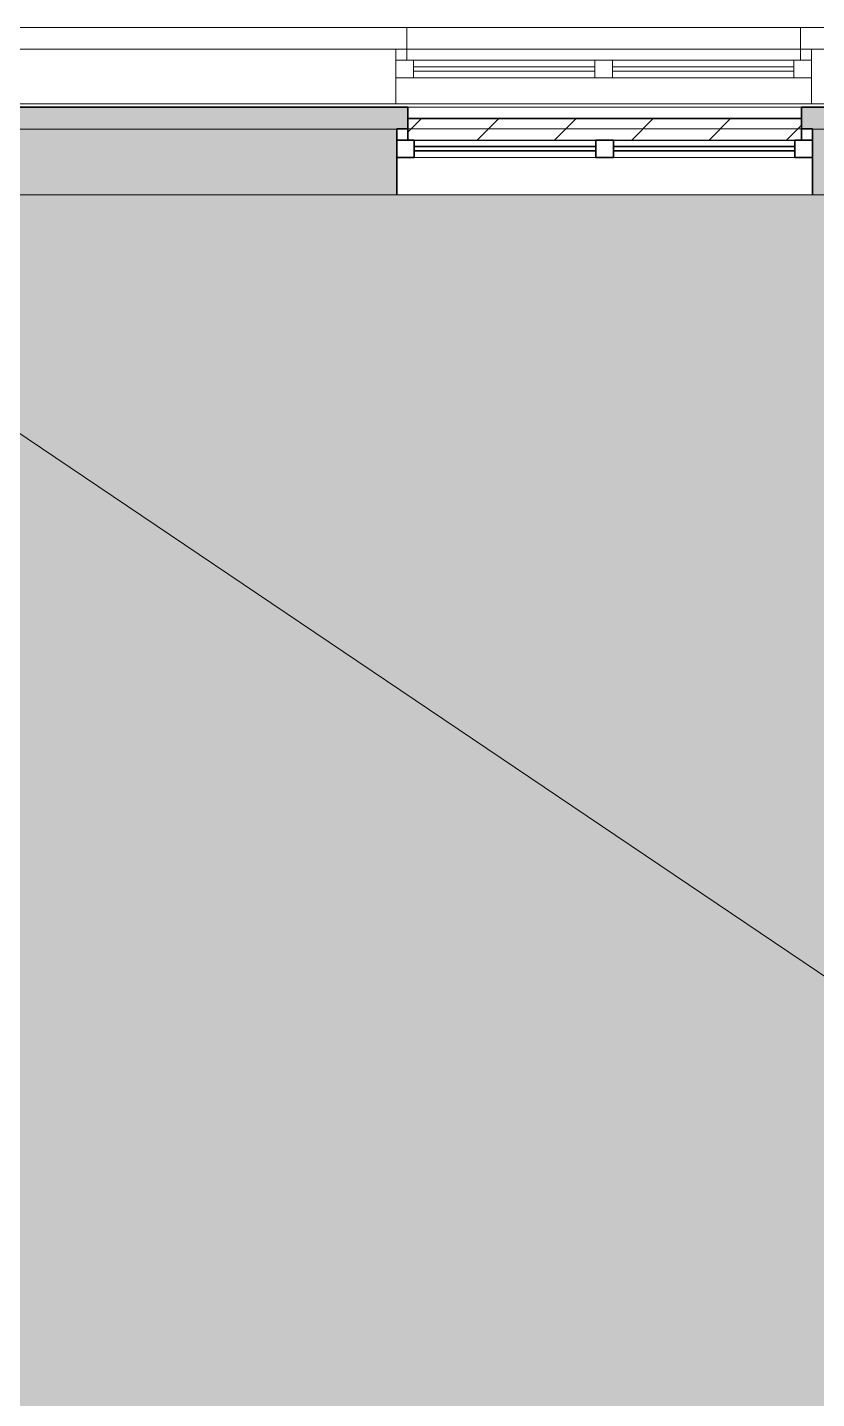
# Model space of a CAD drawing. Header units: millimetres. Extents: x 46521 to 257780, y -45352 to 20466.
# Drawn here: x 67757 to 71366, y 1595 to 7864 of the extents above; entities that cross this region are included whole.
import ezdxf

# ---------------------------------------------------------------- set-up
doc = ezdxf.new("R2010")
doc.units = ezdxf.units.MM
for name, color, linetype, lineweight in [('A-DETL-GENF', 92, 'Continuous', 13), ('A-DETL-THIN', 151, 'Continuous', 13), ('A-GENM', 13, 'Continuous', 13), ('A-GLAZ', 151, 'Continuous', 13), ('A-WALL', 113, 'Continuous', 13), ('A-WALL-PATT', 111, 'Continuous', 35), ('Q-SPCQ', 91, 'Continuous', 13)]:
    doc.layers.add(name, color=color, linetype=linetype, lineweight=lineweight)
pattern_1 = [(45, (0, 0), (-179.6051, 179.6051), []), (45, (71.84, -7e-14), (-179.6051, 179.6051), []), (45, (215.53, -2e-13), (-107.7631, 251.4472), [101.6, -50.8, 1.676, -49.124])]

# ---------------------------------------------------------------- blocks, each defined once
blk = doc.blocks.new('OKNO_2k_ - OKNO_2k_1900x1400-1963744-2NP_DEMOLICE B')
at = {"layer": 'A-GLAZ', "color": 254}
for p, q in [((-950, 126), (950, 126)), ((-900, 126), (-950, 126)), ((-950, 125), (-950, 126)), ((-950, 126), (-950, 125)), ((-900, 126), (-900, 125)), ((-900, 125), (-900, 126)), ((900, 126), (-900, 126)), ((900, 126), (-900, 126)), ((950, 126), (900, 126)), ((900, 125), (900, 126)), ((900, 125), (900, 126)), ((950, 126), (950, 125)), ((950, 126), (950, 125)), ((-950, 75), (-950, 124.9)), ((-950, 124.9), (-950, 75)), ((-950, 75), (-900, 75)), ((950, 75), (-950, 75)), ((-950, 75), (-950, -5)), ((-900, 75), (-950, 75)), ((-950, 75), (950, 75)), ((-950, -5), (-950, 75)), ((-900, 124.9), (-900, 75)), ((-900, 75), (-900, 124.9)), ((-900, 75), (900, 75)), ((-870, 75), (-900, 75)), ((-870, 75), (-40, 75)), ((870, 75), (-870, 75)), ((-870, 45), (-870, 75)), ((-870, 75), (-870, -5)), ((-40, 45), (-40, 75)), ((-40, 75), (40, 75)), ((-40, -5), (-40, 75)), ((40, 75), (870, 75)), ((40, 75), (40, 45)), ((40, 75), (40, -5)), ((900, 75), (870, 75)), ((870, 45), (870, 75)), ((870, -5), (870, 75)), ((900, 75), (900, 124.9)), ((900, 75), (900, 124.9)), ((900, 75), (950, 75)), ((950, 75), (900, 75)), ((950, 124.9), (950, 75)), ((950, 124.9), (950, 75)), ((950, 75), (950, -5)), ((950, 75), (950, -5)), ((-870, 25), (-870, 45)), ((-870, 25), (-870, 45)), ((-870, 45), (-870, 25)), ((-870, 45), (-40, 45)), ((-870, 45), (-40, 45)), ((-870, -5), (-870, 25)), ((-40, 25), (-870, 25)), ((-870, 25), (-40, 25)), ((-40, 45), (-40, 25)), ((-40, -5), (-40, 25)), ((40, 25), (40, 45)), ((40, 45), (870, 45)), ((40, 45), (870, 45)), ((40, 25), (40, -5)), ((40, 25), (870, 25)), ((870, 25), (40, 25)), ((870, 25), (870, 45)), ((870, 45), (870, 25)), ((870, 45), (870, 25)), ((870, -5), (870, 25)), ((-870, -5), (-950, -5)), ((950, -5), (-950, -5)), ((-40, -5), (-870, -5)), ((-40, -5), (-870, -5)), ((-870, -5), (870, -5)), ((40, -5), (-40, -5)), ((40, -5), (-40, -5)), ((40, -5), (-40, -5)), ((870, -5), (40, -5)), ((870, -5), (40, -5)), ((950, -5), (870, -5))]:
    blk.add_line(p, q, dxfattribs=at)
at = {"layer": 'A-GLAZ', "color": 10}
for p, q in [((900, 126), (-900, 126)), ((-900, 75), (-870, 75)), ((-870, 75), (-900, 75)), ((-870, 75), (-40, 75)), ((-40, 75), (-870, 75)), ((-40, 75), (-870, 75)), ((-40, 75), (40, 75)), ((40, 75), (-40, 75)), ((-40, 75), (40, 75)), ((40, 75), (-40, 75)), ((-40, 75), (40, 75)), ((40, 75), (870, 75)), ((870, 75), (40, 75)), ((870, 75), (40, 75)), ((870, 75), (900, 75)), ((900, 75), (870, 75)), ((-40, 25), (-40, 45)), ((-40, 25), (-40, 45)), ((40, 45), (40, 25)), ((40, 45), (40, 25)), ((40, -5), (-40, -5))]:
    blk.add_line(p, q, dxfattribs=at)
blk = doc.blocks.new('OKNO_2k_ - OKNO_2k_1900x1400-V46-2NP_DEMOLICE B')
at = {"layer": 'A-GLAZ'}
h = blk.add_hatch(dxfattribs=at)
h.set_pattern_fill('FP_84', style=0, pattern_type=2)
h.set_pattern_definition([(0, (-70396.38, -7199.275), (75, 43.3), [50, -100]), (60, (-70346.38, -7199.275), (0.0011, 86.601905), [50, -100]), (300, (-70346.38, -7199.275), (74.9989, -43.301905), [50, -100])])
h.paths.add_polyline_path([(950, 150), (900, 200), (900, 150)])
h.paths.add_polyline_path([(950, 150), (900, 200), (900, 150)])
h.paths.add_polyline_path([(-950, 150), (-900, 150), (-900, 200), (-924.8, 175.2)])
h.paths.add_polyline_path([(-950, 150), (-900, 150), (-900, 200), (-924.8, 175.2)])
at = {"layer": 'A-GLAZ', "color": 71, "lineweight": 35}
for p, q in [((-900, 201), (-950, 201)), ((-950, 201), (-950, 150)), ((-900, 150), (-900, 201)), ((900, 201), (900, 150)), ((950, 201), (900, 201)), ((950, 150), (950, 201)), ((-950, 150), (-900, 150)), ((-950, 150), (-950, 70)), ((-870, 150), (-950, 150)), ((-870, 70), (-870, 150)), ((40, 150), (-40, 150)), ((-40, 150), (-40, 70)), ((40, 70), (40, 150)), ((950, 150), (870, 150)), ((870, 150), (870, 70)), ((900, 150), (950, 150)), ((950, 70), (950, 150)), ((-950, 70), (-870, 70)), ((-40, 120), (-870, 120)), ((-870, 120), (-870, 100)), ((-870, 100), (-40, 100)), ((-40, 100), (-40, 120)), ((-40, 70), (40, 70)), ((870, 120), (40, 120)), ((40, 120), (40, 100)), ((40, 100), (870, 100)), ((870, 100), (870, 120)), ((870, 70), (950, 70))]:
    blk.add_line(p, q, dxfattribs=at)
at = {"layer": 'A-GLAZ', "color": 254}
for p, q in [((-900, 201), (-950, 201)), ((-950, 201), (-950, 150)), ((-900, 200), (-900, 201)), ((900, 201), (-900, 201)), ((900, 201), (-900, 201)), ((-900, 150), (-900, 200)), ((950, 201), (900, 201)), ((900, 200), (900, 201)), ((900, 150), (900, 200)), ((950, 201), (950, 150)), ((-950, 150), (-900, 150)), ((-950, 150), (-950, 70)), ((-950, 150), (-900, 150)), ((-900, 150), (-40, 150)), ((-870, 120), (-870, 150)), ((-40, 150), (40, 150)), ((40, 150), (-40, 150)), ((-40, 120), (-40, 150)), ((-40, 150), (40, 150)), ((40, 150), (900, 150)), ((40, 150), (40, 120)), ((870, 120), (870, 150)), ((900, 150), (950, 150)), ((900, 150), (950, 150)), ((950, 150), (950, 70)), ((-40, 70), (-950, 70)), ((-870, 100), (-870, 120)), ((-870, 120), (-870, 100)), ((-40, 120), (-870, 120)), ((-870, 70), (-870, 100)), ((-870, 100), (-40, 100)), ((-40, 100), (-40, 120)), ((-40, 120), (-40, 100)), ((-40, 70), (-40, 100)), ((40, 70), (-40, 70)), ((-40, 70), (40, 70)), ((40, 70), (-40, 70)), ((40, 120), (40, 100)), ((40, 120), (40, 100)), ((870, 120), (40, 120)), ((40, 100), (40, 70)), ((40, 100), (870, 100)), ((950, 70), (40, 70)), ((870, 100), (870, 120)), ((870, 100), (870, 120)), ((870, 70), (870, 100))]:
    blk.add_line(p, q, dxfattribs=at)
at = {"layer": 'A-GLAZ', "color": 10}
for p, q in [((-900, 150), (-40, 150)), ((-900, 150), (-40, 150)), ((-40, 150), (40, 150)), ((-40, 150), (40, 150)), ((40, 150), (900, 150)), ((40, 150), (900, 150))]:
    blk.add_line(p, q, dxfattribs=at)
at = {"layer": 'A-GLAZ', "color": 9}
for p, q in [((-40, 150), (-870, 150)), ((870, 150), (40, 150)), ((-870, 70), (-40, 70)), ((40, 70), (870, 70))]:
    blk.add_line(p, q, dxfattribs=at)
blk = doc.blocks.new('parapet s nosem_vnitní - parapet s nosem_vnitní-V41-2NP_DEMOLICE B')
at = {"layer": 'A-GENM', "color": 9}
for p, q in [((-950, -170), (-950, 0)), ((950, 0), (950, -170))]:
    blk.add_line(p, q, dxfattribs=at)
at = {"layer": 'A-GENM', "color": 254}
for p, q in [((-950, 0), (-950, -170)), ((-950, 0), (-40, 0)), ((-950, 0), (-40, 0)), ((-40, 0), (40, 0)), ((-40, 0), (40, 0)), ((40, 0), (950, 0)), ((40, 0), (950, 0)), ((950, -170), (950, 0))]:
    blk.add_line(p, q, dxfattribs=at)
blk = doc.blocks.new('parapet_ext - parapet_ext-V47-2NP_DEMOLICE B')
at = {"layer": 'Q-SPCQ'}
h = blk.add_hatch(dxfattribs=at)
h.set_pattern_fill('FP_85', color=41, style=0, pattern_type=2)
h.set_pattern_definition([(45, (-70396.38, -7349.27), (-176.7767, 176.7767), [])])
h.paths.add_polyline_path([(900, 0), (900, 100), (-900, 100), (-900, 0), (870, 0)])
at = {"layer": 'Q-SPCQ', "color": 61, "lineweight": 25}
for p, q in [((-900, 51), (-900, 100)), ((-900, 98), (-900, 51)), ((900, 98), (900, 100)), ((900, 100), (900, 51)), ((900, 51), (900, 98)), ((-900, 50), (-900, 51)), ((-900, 50), (-900, 0)), ((-900, 0), (-900, 50)), ((900, 51), (900, 50)), ((900, 50), (900, 51)), ((900, 50), (900, 0)), ((900, 0), (900, 50))]:
    blk.add_line(p, q, dxfattribs=at)
at = {"layer": 'Q-SPCQ', "color": 51, "lineweight": 25}
for p, q in [((-900, 100), (-900, 98)), ((-900, 100), (900, 100)), ((-900, 100), (900, 100)), ((900, 98), (-900, 98)), ((-900, 98), (900, 98)), ((-900, 51), (-900, 50)), ((-900, 0), (-40, 0)), ((-900, 0), (-40, 0)), ((-40, 0), (40, 0)), ((-40, 0), (40, 0)), ((40, 0), (900, 0)), ((40, 0), (900, 0))]:
    blk.add_line(p, q, dxfattribs=at)

msp = doc.modelspace()

# ---------------------------------------------------------------- hatches: boundary and pattern name
at = {"layer": 'A-DETL-GENF'}
msp.add_hatch(color=9, dxfattribs=at).paths.add_polyline_path([(83564.6, -4446.6), (83564.6, 7099.3), (66099.3, 7099.3), (66099.3, -4446.6), (82234.5, -4446.6)])
at = {"layer": 'A-WALL-PATT', "lineweight": 13}
h = msp.add_hatch(color=10, dxfattribs=at)
h.paths.add_polyline_path([(80344.6, 7399.3), (80344.6, 7400.3), (80294.6, 7400.3), (80294.6, 7399.3), (80295.5, 7399.3)])
h.paths.add_polyline_path([(80344.6, 7399.3), (80344.6, 7400.3), (80294.6, 7400.3), (80294.6, 7399.3), (80295.5, 7399.3)])
h.paths.add_polyline_path([(83964.6, 7399.3), (84058.4, 7493.1), (84058.4, 7499.3), (83658.4, 7499.3), (83658.4, 7399.3), (83935.7, 7399.3)])
h.paths.add_polyline_path([(82856.9, 7399.3), (82856.9, 7499.3), (82756.9, 7499.3), (82756.9, 7399.3)])
h.paths.add_polyline_path([(78454, 7399.3), (78494.6, 7399.3), (78494.6, 7400.3), (78444.6, 7400.3), (78444.6, 7399.3), (78445.5, 7399.3)])
h.paths.add_polyline_path([(78454, 7399.3), (78494.6, 7399.3), (78494.6, 7400.3), (78444.6, 7400.3), (78444.6, 7399.3), (78445.5, 7399.3)])
h.paths.add_polyline_path([(77295.5, 7399.3), (77344.6, 7399.3), (77344.6, 7400.3), (77294.6, 7400.3), (77294.6, 7399.3)])
h.paths.add_polyline_path([(77295.5, 7399.3), (77344.6, 7399.3), (77344.6, 7400.3), (77294.6, 7400.3), (77294.6, 7399.3)])
h.paths.add_polyline_path([(75494.6, 7399.3), (75494.6, 7400.3), (75444.6, 7400.3), (75444.6, 7399.3), (75445.5, 7399.3)])
h.paths.add_polyline_path([(75494.6, 7399.3), (75494.6, 7400.3), (75444.6, 7400.3), (75444.6, 7399.3), (75445.5, 7399.3)])
h.paths.add_polyline_path([(74295.5, 7399.3), (74344.6, 7399.3), (74344.6, 7400.3), (74294.6, 7400.3), (74294.6, 7399.3)])
h.paths.add_polyline_path([(74295.5, 7399.3), (74344.6, 7399.3), (74344.6, 7400.3), (74294.6, 7400.3), (74294.6, 7399.3)])
h.paths.add_polyline_path([(72494.6, 7399.3), (72494.6, 7400.3), (72444.6, 7400.3), (72444.6, 7399.3), (72445.5, 7399.3)])
h.paths.add_polyline_path([(72494.6, 7399.3), (72494.6, 7400.3), (72444.6, 7400.3), (72444.6, 7399.3), (72445.5, 7399.3)])
h.paths.add_polyline_path([(71297.4, 7399.3), (71346.4, 7399.3), (71346.4, 7400.3), (71296.4, 7400.3), (71296.4, 7399.3)])
h.paths.add_polyline_path([(71297.4, 7399.3), (71346.4, 7399.3), (71346.4, 7400.3), (71296.4, 7400.3), (71296.4, 7399.3)])
h.paths.add_polyline_path([(66099.3, 7399.3), (66099.3, 7499.3), (65704.3, 7499.3), (65804.3, 7399.3), (65978.5, 7399.3)])
h.paths.add_polyline_path([(69446.4, 7399.3), (69496.4, 7399.3), (69496.4, 7400.3), (69446.4, 7400.3)])
h.paths.add_polyline_path([(69446.4, 7399.3), (69496.4, 7399.3), (69496.4, 7400.3), (69446.4, 7400.3)])
h = msp.add_hatch(color=10, dxfattribs=at)
h.paths.add_polyline_path([(83564.6, 7399.3), (83658.4, 7399.3), (83658.4, 7499.3), (82856.9, 7499.3), (82856.9, 7399.3)])
h.paths.add_polyline_path([(82756.9, 7399.3), (82756.9, 7499.3), (80294.6, 7499.3), (80294.6, 7400.3), (80344.6, 7400.3), (80344.6, 7399.3), (82234.5, 7399.3)])
h.paths.add_polyline_path([(78444.6, 7399.3), (78444.6, 7400.3), (78494.6, 7400.3), (78494.6, 7499.3), (78098.4, 7499.3), (78098.4, 7399.3)])
h.paths.add_polyline_path([(77698.4, 7399.3), (77697.9, 7499.3), (77294.6, 7499.3), (77294.6, 7400.3), (77344.6, 7400.3), (77344.6, 7399.3), (77697.9, 7399.3)])
h.paths.add_polyline_path([(75444.6, 7399.3), (75444.6, 7400.3), (75494.6, 7400.3), (75494.6, 7499.3), (74294.6, 7499.3), (74294.6, 7400.3), (74344.6, 7400.3), (74344.6, 7399.3), (74673.6, 7399.3)])
h.paths.add_polyline_path([(72405.3, 7399.3), (72444.6, 7399.3), (72444.6, 7400.3), (72494.6, 7400.3), (72494.6, 7499.3), (72099.3, 7499.3), (72099.3, 7399.3)])
h.paths.add_polyline_path([(71649.2, 7399.3), (71699.3, 7399.3), (71699.3, 7499.3), (71296.4, 7499.3), (71296.4, 7400.3), (71346.4, 7400.3), (71346.4, 7399.3)])
h.paths.add_polyline_path([(69446.4, 7399.3), (69446.4, 7400.3), (69496.4, 7400.3), (69496.4, 7499.3), (66099.3, 7499.3), (66099.3, 7399.3), (67112.6, 7399.3)])
h = msp.add_hatch(dxfattribs=at)
h.set_pattern_fill('FP_11', angle=45, style=0, pattern_type=2)
h.set_pattern_definition(pattern_1)
h.paths.add_polyline_path([(83964.6, 6999.3), (83964.6, 7139.3), (83658.4, 7139.3), (83658.4, 7399.3), (82856.9, 7399.3), (82856.9, 7099.3), (83564.6, 7099.3), (83564.6, 6999.3)])
h.paths.add_polyline_path([(66099.3, 6999.3), (66099.3, 7099.3), (69446.4, 7099.3), (69446.4, 7399.3), (66099.3, 7399.3), (66099.3, 7114.3), (65804.3, 7114.3), (65804.3, 6999.3)])
h.paths.add_polyline_path([(78330.2, 7099.3), (78444.6, 7099.3), (78444.6, 7399.3), (78098.4, 7399.3), (78098.4, 7174.3), (77698.4, 7174.3), (77697.9, 7399.3), (77344.6, 7399.3), (77344.6, 7099.3), (78098.4, 7099.3)])
h.paths.add_polyline_path([(82756.9, 7099.3), (82756.9, 7399.3), (80344.6, 7399.3), (80344.6, 7099.3), (82234.5, 7099.3)])
h.paths.add_polyline_path([(75444.6, 7099.3), (75444.6, 7399.3), (74344.6, 7399.3), (74344.6, 7099.3), (75130.3, 7099.3)])
h.paths.add_polyline_path([(71346.4, 7099.3), (72444.6, 7099.3), (72444.6, 7399.3), (72099.3, 7399.3), (72099.3, 7174.3), (71699.3, 7174.3), (71699.3, 7399.3), (71346.4, 7399.3), (71346.4, 7269.3)])
h = msp.add_hatch(dxfattribs=at)
h.set_pattern_fill('FP_11', angle=45, style=0, pattern_type=2)
h.set_pattern_definition(pattern_1)
h.paths.add_polyline_path([(82756.9, 7099.3), (82856.9, 7099.3), (82856.9, 7399.3), (82756.9, 7399.3), (82756.9, 7250.6)])
h.paths.add_polyline_path([(65804.3, 7114.3), (66099.3, 7114.3), (66099.3, 7399.3), (65804.3, 7399.3), (65804.3, 7349.3)])
h.paths.add_polyline_path([(83704.6, 7139.3), (83964.6, 7139.3), (83964.6, 7399.3), (83658.4, 7399.3), (83658.4, 7139.3)])
h.paths.add_polyline_path([(77837.4, 7174.3), (78098.4, 7174.3), (78098.4, 7349.3), (77698.4, 7349.3), (77698.4, 7174.3)])
h.paths.add_polyline_path([(71699.3, 7174.3), (72099.3, 7174.3), (72099.3, 7349.3), (71699.3, 7349.3)])
h.paths.add_polyline_path([(80344.6, 7349.3), (80344.6, 7399.3), (80294.6, 7399.3)])
h.paths.add_polyline_path([(80344.6, 7349.3), (80344.6, 7399.3), (80294.6, 7399.3)])
h.paths.add_polyline_path([(77344.6, 7349.3), (77344.6, 7399.3), (77294.6, 7399.3)])
h.paths.add_polyline_path([(77344.6, 7349.3), (77344.6, 7399.3), (77294.6, 7399.3)])
h.paths.add_polyline_path([(78444.6, 7349.3), (78494.6, 7399.3), (78444.6, 7399.3), (78444.6, 7397.1)])
h.paths.add_polyline_path([(78444.6, 7349.3), (78494.6, 7399.3), (78444.6, 7399.3), (78444.6, 7397.1)])
h.paths.add_polyline_path([(74344.6, 7349.3), (74344.6, 7399.3), (74294.6, 7399.3)])
h.paths.add_polyline_path([(74344.6, 7349.3), (74344.6, 7399.3), (74294.6, 7399.3)])
h.paths.add_polyline_path([(75444.6, 7349.3), (75494.6, 7399.3), (75444.6, 7399.3)])
h.paths.add_polyline_path([(75444.6, 7349.3), (75494.6, 7399.3), (75444.6, 7399.3)])
h.paths.add_polyline_path([(71346.4, 7349.3), (71346.4, 7399.3), (71296.4, 7399.3)])
h.paths.add_polyline_path([(71346.4, 7349.3), (71346.4, 7399.3), (71296.4, 7399.3)])
h.paths.add_polyline_path([(72444.6, 7349.3), (72494.6, 7399.3), (72444.6, 7399.3)])
h.paths.add_polyline_path([(72444.6, 7349.3), (72494.6, 7399.3), (72444.6, 7399.3)])
h.paths.add_polyline_path([(69446.4, 7349.3), (69496.4, 7399.3), (69446.4, 7399.3)])
h.paths.add_polyline_path([(69446.4, 7349.3), (69496.4, 7399.3), (69446.4, 7399.3)])

# ---------------------------------------------------------------- linework, layer by layer
at = {"layer": 'A-DETL-THIN'}
for p, q in [((83564.6, 7099.3), (66099.3, 7099.3)), ((66099.3, 7099.3), (83227.1, -4446.6))]:
    msp.add_line(p, q, dxfattribs=at)
at = {"layer": 'A-WALL', "color": 9}
for p, q in [((65857, 7864.2), (84408.4, 7864.2)), ((65859.1, 7764.3), (84308.4, 7764.3)), ((84308.4, 7764.2), (65859.1, 7764.2)), ((83658.4, 7514.3), (65699.3, 7514.3)), ((71296.4, 7499.3), (69496.4, 7499.3)), ((69496.4, 7399.3), (65804.3, 7399.3)), ((72494.6, 7399.3), (71296.4, 7399.3))]:
    msp.add_line(p, q, dxfattribs=at)
at = {"layer": 'A-WALL', "color": 254}
for p, q in [((69492.3, 7864.2), (69492.3, 7764.3)), ((71292.3, 7764.3), (71292.3, 7864.2)), ((69442.3, 7514.3), (69442.3, 7714.3)), ((69492.3, 7764.2), (69492.3, 7714.3)), ((71292.3, 7714.3), (71292.3, 7764.2)), ((71342.3, 7714.3), (71342.3, 7514.3))]:
    msp.add_line(p, q, dxfattribs=at)
at = {"layer": 'A-WALL', "color": 10}
for p, q in [((71342.3, 7714.3), (69442.3, 7714.3)), ((69496.4, 7349.3), (71296.4, 7349.3))]:
    msp.add_line(p, q, dxfattribs=at)
at = {"layer": 'A-WALL', "color": 71, "lineweight": 35}
for p, q in [((69496.4, 7499.3), (65704.3, 7499.3)), ((69496.4, 7349.3), (69496.4, 7499.3)), ((72494.6, 7499.3), (71296.4, 7499.3)), ((71296.4, 7499.3), (71296.4, 7349.3)), ((69446.4, 7099.3), (69446.4, 7349.3)), ((69446.4, 7349.3), (69496.4, 7349.3)), ((71296.4, 7349.3), (71346.4, 7349.3)), ((71346.4, 7349.3), (71346.4, 7099.3))]:
    msp.add_line(p, q, dxfattribs=at)

# ---------------------------------------------------------------- block references
at = {"layer": 'A-GENM', "color": 254}
msp.add_blockref('parapet s nosem_vnitní - parapet s nosem_vnitní-V41-2NP_DEMOLICE B', (70396.4, 7269.3), dxfattribs=at)
at = {"layer": 'A-GLAZ', "color": 254}
for name, p in [('OKNO_2k_ - OKNO_2k_1900x1400-1963744-2NP_DEMOLICE B', (70392.3, 7639.3)), ('OKNO_2k_ - OKNO_2k_1900x1400-V46-2NP_DEMOLICE B', (70396.4, 7199.3))]:
    msp.add_blockref(name, p, dxfattribs=at)
at = {"layer": 'Q-SPCQ', "color": 51, "lineweight": 25}
msp.add_blockref('parapet_ext - parapet_ext-V47-2NP_DEMOLICE B', (70396.4, 7349.3), dxfattribs=at)

doc.saveas('drawing.dxf')
